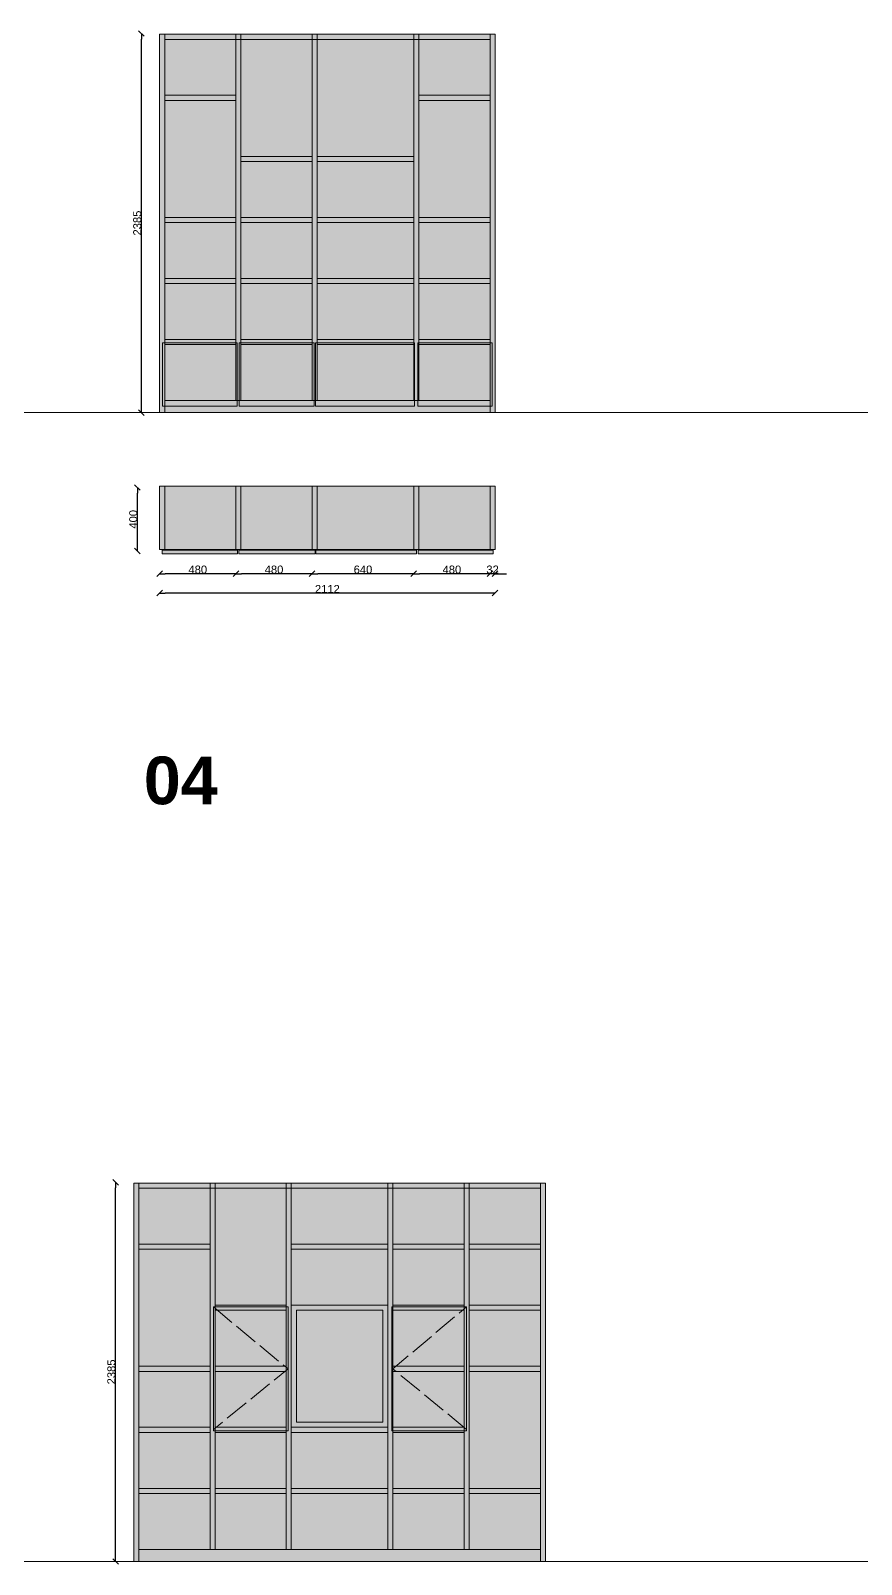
# Model space of a CAD drawing. Header units: millimetres. Extents: x -21288 to 39740, y -2987 to 21739.
# Drawn here: x -3298 to 1931, y 7055 to 16702 of the extents above; entities that cross this region are included whole.
import ezdxf

# ---------------------------------------------------------------- set-up
doc = ezdxf.new("R2010")
doc.units = ezdxf.units.MM
doc.header["$LTSCALE"] = 50
doc.header["$PDMODE"] = 1
doc.header["$PDSIZE"] = -2
doc.linetypes.add('ISO-02 Linea a tratti', pattern=[3.81, 3.048, -0.762])
doc.layers.get('0').update_dxf_attribs({"lineweight": 18})
doc.layers.add('Linee arredi', color=3, linetype='Continuous', lineweight=5)
doc.layers.add('Quote', color=7, linetype='Continuous', lineweight=5)
doc.styles.add('Arial', font='Arial.ttf')
doc.styles.add('Arial (bold)', font='Arial Bold.ttf')
doc.dimstyles.new('M&C_quote arredo', dxfattribs={"dimtxt": 50.344329, "dimasz": 35.34668, "dimexe": 0, "dimexo": 0, "dimgap": 0.5, "dimtad": 1, "dimdec": 0, "dimtxsty": 'Arial', "dimblk": 'VW_SLASH-2', "dimblk1": 'VW_SLASH-2', "dimblk2": 'VW_SLASH-2', "dimcen": 0, "dimse1": 1, "dimse2": 1, "dimazin": 0, "dimtfac": 1, "dimtdec": 0, "dimtix": 1, "dimtmove": 0, "dimatfit": 0, "dimldrblk": 'VW_SLASH-2', "dimfxl": 0, "dimfxlon": 1, "dimfrac": 2, "dimtolj": 1, "dimarcsym": 0})

# ---------------------------------------------------------------- blocks, each defined once
blk = doc.blocks.new('VW_SLASH-2')
at = {"color": 0, "linetype": 'ByBlock', "lineweight": -2, "transparency": 16777216}
blk.add_line((0, 0), (-1, 0), dxfattribs=at)
at = {"color": 0, "linetype": 'Continuous', "lineweight": -2, "transparency": 16777216, "flags": 128}
blk.add_lwpolyline([(0.5, 0.5), (-0.5, -0.5)], dxfattribs=at)
blk = doc.blocks.new('*D5')
at = {"layer": 'Defpoints', "color": 0, "transparency": 16777216}
for p in [(-2601, 16684.4), (-2449.1, 16684.4), (-2449.1, 14299.4)]:
    blk.add_point(p, dxfattribs=at)
at = {"layer": 'Quote', "color": 0, "lineweight": -2, "transparency": 16777216}
blk.add_line((-2601, 14334.7), (-2601, 16649), dxfattribs=at)
at = {"layer": 'Quote', "color": 0, "lineweight": -2, "transparency": 16777216, "xscale": 35.3466796875, "yscale": 35.3466796875, "zscale": 35.3466796875}
for p, rotation in [((-2601, 16684.4), 90), ((-2601, 14299.4), 270)]:
    blk.add_blockref('VW_SLASH-2', p, dxfattribs=dict(at, rotation=rotation))
at = {"layer": 'Quote', "color": 0, "transparency": 16777216, "insert": (-2627.2, 15491.9), "char_height": 50.34, "attachment_point": 5, "rotation": 90, "style": 'Arial'}
blk.add_mtext('\\A1;2385', dxfattribs=at)
blk = doc.blocks.new('*D6')
at = {"layer": 'Defpoints', "color": 0, "transparency": 16777216}
for p in [(-2486.2, 13453.7), (-374.2, 13453.7), (-2486.2, 13164.1)]:
    blk.add_point(p, dxfattribs=at)
at = {"layer": 'Quote', "color": 0, "lineweight": -2, "transparency": 16777216}
blk.add_line((-409.6, 13164.1), (-2450.9, 13164.1), dxfattribs=at)
at = {"layer": 'Quote', "color": 0, "lineweight": -2, "transparency": 16777216, "xscale": 35.3466796875, "yscale": 35.3466796875, "zscale": 35.3466796875, "rotation": 180}
blk.add_blockref('VW_SLASH-2', (-2486.2, 13164.1), dxfattribs=at)
at = {"layer": 'Quote', "color": 0, "lineweight": -2, "transparency": 16777216, "xscale": 35.3466796875, "yscale": 35.3466796875, "zscale": 35.3466796875}
blk.add_blockref('VW_SLASH-2', (-374.2, 13164.1), dxfattribs=at)
at = {"layer": 'Quote', "color": 0, "transparency": 16777216, "insert": (-1430.2, 13189.9), "char_height": 50.34, "attachment_point": 5, "style": 'Arial'}
blk.add_mtext('\\A1;2112', dxfattribs=at)
blk = doc.blocks.new('*D7')
at = {"layer": 'Defpoints', "color": 0, "transparency": 16777216}
for p in [(-2626.2, 13828.4), (-2474.3, 13828.4), (-2474.3, 13428.4)]:
    blk.add_point(p, dxfattribs=at)
at = {"layer": 'Quote', "color": 0, "lineweight": -2, "transparency": 16777216}
blk.add_line((-2626.2, 13463.7), (-2626.2, 13793), dxfattribs=at)
at = {"layer": 'Quote', "color": 0, "lineweight": -2, "transparency": 16777216, "xscale": 35.3466796875, "yscale": 35.3466796875, "zscale": 35.3466796875}
for p, rotation in [((-2626.2, 13828.4), 90), ((-2626.2, 13428.4), 270)]:
    blk.add_blockref('VW_SLASH-2', p, dxfattribs=dict(at, rotation=rotation))
at = {"layer": 'Quote', "color": 0, "transparency": 16777216, "insert": (-2652.4, 13628.4), "char_height": 50.34, "attachment_point": 5, "rotation": 90, "style": 'Arial'}
blk.add_mtext('\\A1;400', dxfattribs=at)
blk = doc.blocks.new('*D17')
at = {"layer": 'Defpoints', "color": 0, "transparency": 16777216}
for p in [(-2486.2, 13437.6), (-2006.2, 13437.6), (-2486.2, 13285.7)]:
    blk.add_point(p, dxfattribs=at)
at = {"layer": 'Quote', "color": 0, "lineweight": -2, "transparency": 16777216}
blk.add_line((-2041.6, 13285.7), (-2450.9, 13285.7), dxfattribs=at)
at = {"layer": 'Quote', "color": 0, "lineweight": -2, "transparency": 16777216, "xscale": 35.3466796875, "yscale": 35.3466796875, "zscale": 35.3466796875, "rotation": 180}
blk.add_blockref('VW_SLASH-2', (-2486.2, 13285.7), dxfattribs=at)
at = {"layer": 'Quote', "color": 0, "lineweight": -2, "transparency": 16777216, "xscale": 35.3466796875, "yscale": 35.3466796875, "zscale": 35.3466796875}
blk.add_blockref('VW_SLASH-2', (-2006.2, 13285.7), dxfattribs=at)
at = {"layer": 'Quote', "color": 0, "transparency": 16777216, "insert": (-2246.2, 13311.9), "char_height": 50.34, "attachment_point": 5, "style": 'Arial'}
blk.add_mtext('\\A1;480', dxfattribs=at)
blk = doc.blocks.new('*D18')
at = {"layer": 'Defpoints', "color": 0, "transparency": 16777216}
for p in [(-2006.2, 13437.6), (-1526.2, 13437.6), (-2006.2, 13285.7)]:
    blk.add_point(p, dxfattribs=at)
at = {"layer": 'Quote', "color": 0, "lineweight": -2, "transparency": 16777216}
blk.add_line((-1561.6, 13285.7), (-1970.9, 13285.7), dxfattribs=at)
at = {"layer": 'Quote', "color": 0, "lineweight": -2, "transparency": 16777216, "xscale": 35.3466796875, "yscale": 35.3466796875, "zscale": 35.3466796875, "rotation": 180}
blk.add_blockref('VW_SLASH-2', (-2006.2, 13285.7), dxfattribs=at)
at = {"layer": 'Quote', "color": 0, "lineweight": -2, "transparency": 16777216, "xscale": 35.3466796875, "yscale": 35.3466796875, "zscale": 35.3466796875}
blk.add_blockref('VW_SLASH-2', (-1526.2, 13285.7), dxfattribs=at)
at = {"layer": 'Quote', "color": 0, "transparency": 16777216, "insert": (-1766.2, 13311.9), "char_height": 50.34, "attachment_point": 5, "style": 'Arial'}
blk.add_mtext('\\A1;480', dxfattribs=at)
blk = doc.blocks.new('*D19')
at = {"layer": 'Defpoints', "color": 0, "transparency": 16777216}
for p in [(-1526.2, 13437.6), (-886.2, 13437.6), (-1526.2, 13285.7)]:
    blk.add_point(p, dxfattribs=at)
at = {"layer": 'Quote', "color": 0, "lineweight": -2, "transparency": 16777216}
blk.add_line((-921.6, 13285.7), (-1490.9, 13285.7), dxfattribs=at)
at = {"layer": 'Quote', "color": 0, "lineweight": -2, "transparency": 16777216, "xscale": 35.3466796875, "yscale": 35.3466796875, "zscale": 35.3466796875, "rotation": 180}
blk.add_blockref('VW_SLASH-2', (-1526.2, 13285.7), dxfattribs=at)
at = {"layer": 'Quote', "color": 0, "lineweight": -2, "transparency": 16777216, "xscale": 35.3466796875, "yscale": 35.3466796875, "zscale": 35.3466796875}
blk.add_blockref('VW_SLASH-2', (-886.2, 13285.7), dxfattribs=at)
at = {"layer": 'Quote', "color": 0, "transparency": 16777216, "insert": (-1206.2, 13311.9), "char_height": 50.34, "attachment_point": 5, "style": 'Arial'}
blk.add_mtext('\\A1;640', dxfattribs=at)
blk = doc.blocks.new('*D20')
at = {"layer": 'Defpoints', "color": 0, "transparency": 16777216}
for p in [(-886.2, 13437.6), (-406.2, 13437.6), (-886.2, 13285.7)]:
    blk.add_point(p, dxfattribs=at)
at = {"layer": 'Quote', "color": 0, "lineweight": -2, "transparency": 16777216}
blk.add_line((-441.6, 13285.7), (-850.9, 13285.7), dxfattribs=at)
at = {"layer": 'Quote', "color": 0, "lineweight": -2, "transparency": 16777216, "xscale": 35.3466796875, "yscale": 35.3466796875, "zscale": 35.3466796875, "rotation": 180}
blk.add_blockref('VW_SLASH-2', (-886.2, 13285.7), dxfattribs=at)
at = {"layer": 'Quote', "color": 0, "lineweight": -2, "transparency": 16777216, "xscale": 35.3466796875, "yscale": 35.3466796875, "zscale": 35.3466796875}
blk.add_blockref('VW_SLASH-2', (-406.2, 13285.7), dxfattribs=at)
at = {"layer": 'Quote', "color": 0, "transparency": 16777216, "insert": (-646.2, 13311.9), "char_height": 50.34, "attachment_point": 5, "style": 'Arial'}
blk.add_mtext('\\A1;480', dxfattribs=at)
blk = doc.blocks.new('*D21')
at = {"layer": 'Defpoints', "color": 0, "transparency": 16777216}
for p in [(-406.2, 13437.6), (-374.2, 13437.6), (-406.2, 13285.7)]:
    blk.add_point(p, dxfattribs=at)
at = {"layer": 'Quote', "color": 0, "lineweight": -2, "transparency": 16777216}
for p, q in [((-441.6, 13285.7), (-476.9, 13285.7)), ((-374.2, 13285.7), (-406.2, 13285.7)), ((-338.9, 13285.7), (-303.5, 13285.7))]:
    blk.add_line(p, q, dxfattribs=at)
at = {"layer": 'Quote', "color": 0, "lineweight": -2, "transparency": 16777216, "xscale": 35.3466796875, "yscale": 35.3466796875, "zscale": 35.3466796875}
blk.add_blockref('VW_SLASH-2', (-406.2, 13285.7), dxfattribs=at)
at = {"layer": 'Quote', "color": 0, "lineweight": -2, "transparency": 16777216, "xscale": 35.3466796875, "yscale": 35.3466796875, "zscale": 35.3466796875, "rotation": 180}
blk.add_blockref('VW_SLASH-2', (-374.2, 13285.7), dxfattribs=at)
at = {"layer": 'Quote', "color": 0, "transparency": 16777216, "insert": (-390.2, 13312), "char_height": 50.34, "attachment_point": 5, "style": 'Arial'}
blk.add_mtext('\\A1;32', dxfattribs=at)
blk = doc.blocks.new('*D522')
at = {"layer": 'Defpoints', "color": 0, "transparency": 16777216}
for p in [(-2763.9, 9457.5), (-2612, 9457.5), (-2612, 7072.5)]:
    blk.add_point(p, dxfattribs=at)
at = {"layer": 'Quote', "color": 0, "lineweight": -2, "transparency": 16777216}
blk.add_line((-2763.9, 7107.8), (-2763.9, 9422.1), dxfattribs=at)
at = {"layer": 'Quote', "color": 0, "lineweight": -2, "transparency": 16777216, "xscale": 35.3466796875, "yscale": 35.3466796875, "zscale": 35.3466796875}
for p, rotation in [((-2763.9, 9457.5), 90), ((-2763.9, 7072.5), 270)]:
    blk.add_blockref('VW_SLASH-2', p, dxfattribs=dict(at, rotation=rotation))
at = {"layer": 'Quote', "color": 0, "transparency": 16777216, "insert": (-2790.1, 8265), "char_height": 50.34, "attachment_point": 5, "rotation": 90, "style": 'Arial'}
blk.add_mtext('\\A1;2385', dxfattribs=at)

msp = doc.modelspace()

# ---------------------------------------------------------------- hatches: boundary and pattern name
at = {"layer": 'Linee arredi'}
h = msp.add_hatch(color=7, dxfattribs=at)
h.dxf.hatch_style = 1
h.paths.add_polyline_path([(-2486.23, 16679.37), (-2454.23, 16679.37), (-2454.23, 14299.37), (-2486.23, 14299.37)])
h = msp.add_hatch(color=7, dxfattribs=at)
h.dxf.hatch_style = 1
h.paths.add_polyline_path([(-2454.23, 16647.37), (-2454.23, 16679.37), (-406.21, 16679.37), (-406.21, 16647.37)])
h = msp.add_hatch(color=254, dxfattribs=at)
h.dxf.hatch_style = 1
h.paths.add_polyline_path([(-2006.21, 16295.42), (-2006.21, 16647.37), (-2454.23, 16647.37), (-2454.23, 16295.42)])
h.paths.add_polyline_path([(-2006.21, 16263.42), (-2454.23, 16263.42), (-2454.23, 15527.52), (-2006.21, 15527.52)])
h.paths.add_polyline_path([(-2006.21, 15143.57), (-2006.21, 15495.52), (-2454.23, 15495.52), (-2454.23, 15143.57)])
h.paths.add_polyline_path([(-2454.23, 15111.57), (-2454.23, 14759.62), (-2006.21, 14759.62), (-2006.21, 15111.57)])
h.paths.add_polyline_path([(-1974.21, 15111.57), (-1974.21, 14759.62), (-1526.21, 14759.62), (-1526.21, 15111.57)])
h.paths.add_polyline_path([(-1526.21, 15143.57), (-1526.21, 15495.52), (-1974.21, 15495.52), (-1974.21, 15143.57)])
h.paths.add_polyline_path([(-1974.21, 15879.47), (-1974.21, 15527.52), (-1526.21, 15527.52), (-1526.21, 15879.47)])
h.paths.add_polyline_path([(-1526.21, 16647.37), (-1974.21, 16647.37), (-1974.21, 15911.47), (-1526.21, 15911.47)])
h.paths.add_polyline_path([(-886.21, 16647.37), (-1494.21, 16647.37), (-1494.21, 15911.47), (-886.21, 15911.47)])
h.paths.add_polyline_path([(-886.21, 15527.52), (-886.21, 15879.47), (-1494.21, 15879.47), (-1494.21, 15527.52)])
h.paths.add_polyline_path([(-886.21, 15143.57), (-886.21, 15495.52), (-1494.21, 15495.52), (-1494.21, 15143.57)])
h.paths.add_polyline_path([(-1494.21, 15111.57), (-1494.21, 14759.62), (-886.21, 14759.62), (-886.21, 15111.57)])
h.paths.add_polyline_path([(-854.21, 15111.57), (-854.21, 14759.62), (-406.21, 14759.62), (-406.21, 15111.57)])
h.paths.add_polyline_path([(-854.21, 15495.52), (-854.21, 15143.57), (-406.21, 15143.57), (-406.21, 15495.52)])
h.paths.add_polyline_path([(-854.21, 15527.52), (-406.21, 15527.52), (-406.21, 16263.42), (-854.21, 16263.42)])
h.paths.add_polyline_path([(-406.21, 16295.42), (-406.21, 16647.37), (-854.21, 16647.37), (-854.21, 16295.42)])
h = msp.add_hatch(color=7, dxfattribs=at)
h.dxf.hatch_style = 1
h.paths.add_polyline_path([(-2006.21, 16679.37), (-1974.21, 16679.37), (-1974.21, 14375.37), (-2006.21, 14375.37)])
h = msp.add_hatch(color=7, dxfattribs=at)
h.dxf.hatch_style = 1
h.paths.add_polyline_path([(-1526.21, 16679.37), (-1494.21, 16679.37), (-1494.21, 14375.37), (-1526.21, 14375.37)])
h = msp.add_hatch(color=7, dxfattribs=at)
h.dxf.hatch_style = 1
h.paths.add_polyline_path([(-886.21, 16679.37), (-854.21, 16679.37), (-854.21, 14375.37), (-886.21, 14375.37)])
h = msp.add_hatch(color=7, dxfattribs=at)
h.dxf.hatch_style = 1
h.paths.add_polyline_path([(-406.21, 16679.37), (-374.21, 16679.37), (-374.21, 14299.37), (-406.21, 14299.37)])
h = msp.add_hatch(color=7, dxfattribs=at)
h.dxf.hatch_style = 1
h.paths.add_polyline_path([(-2454.23, 16263.42), (-2454.23, 16295.42), (-2006.21, 16295.42), (-2006.21, 16263.42)])
h = msp.add_hatch(color=7, dxfattribs=at)
h.dxf.hatch_style = 1
h.paths.add_polyline_path([(-854.21, 16263.42), (-854.21, 16295.42), (-406.21, 16295.42), (-406.21, 16263.42)])
h = msp.add_hatch(color=7, dxfattribs=at)
h.dxf.hatch_style = 1
h.paths.add_polyline_path([(-1974.21, 15879.47), (-1974.21, 15911.47), (-1526.21, 15911.47), (-1526.21, 15879.47)])
h = msp.add_hatch(color=7, dxfattribs=at)
h.dxf.hatch_style = 1
h.paths.add_polyline_path([(-1494.21, 15879.47), (-1494.21, 15911.47), (-886.21, 15911.47), (-886.21, 15879.47)])
h = msp.add_hatch(color=7, dxfattribs=at)
h.dxf.hatch_style = 1
h.paths.add_polyline_path([(-2454.23, 15495.52), (-2454.23, 15527.52), (-2006.21, 15527.52), (-2006.21, 15495.52)])
h = msp.add_hatch(color=7, dxfattribs=at)
h.dxf.hatch_style = 1
h.paths.add_polyline_path([(-1974.21, 15495.52), (-1974.21, 15527.52), (-1526.21, 15527.52), (-1526.21, 15495.52)])
h = msp.add_hatch(color=7, dxfattribs=at)
h.dxf.hatch_style = 1
h.paths.add_polyline_path([(-1494.21, 15495.52), (-1494.21, 15527.52), (-886.21, 15527.52), (-886.21, 15495.52)])
h = msp.add_hatch(color=7, dxfattribs=at)
h.dxf.hatch_style = 1
h.paths.add_polyline_path([(-854.21, 15495.52), (-854.21, 15527.52), (-406.21, 15527.52), (-406.21, 15495.52)])
h = msp.add_hatch(color=7, dxfattribs=at)
h.dxf.hatch_style = 1
h.paths.add_polyline_path([(-2454.21, 15111.57), (-2454.21, 15143.57), (-2006.21, 15143.57), (-2006.21, 15111.57)])
h = msp.add_hatch(color=7, dxfattribs=at)
h.dxf.hatch_style = 1
h.paths.add_polyline_path([(-1974.21, 15111.57), (-1974.21, 15143.57), (-1526.21, 15143.57), (-1526.21, 15111.57)])
h = msp.add_hatch(color=7, dxfattribs=at)
h.dxf.hatch_style = 1
h.paths.add_polyline_path([(-1494.21, 15111.57), (-1494.21, 15143.57), (-886.21, 15143.57), (-886.21, 15111.57)])
h = msp.add_hatch(color=7, dxfattribs=at)
h.dxf.hatch_style = 1
h.paths.add_polyline_path([(-854.21, 15111.57), (-854.21, 15143.57), (-406.21, 15143.57), (-406.21, 15111.57)])
h = msp.add_hatch(color=252, dxfattribs=at)
h.dxf.hatch_style = 1
h.paths.add_polyline_path([(-2468.23, 14739.37), (-1999.21, 14739.37), (-1999.21, 14340.67), (-2468.23, 14340.67)])
h = msp.add_hatch(color=7, dxfattribs=at)
h.dxf.hatch_style = 1
h.paths.add_polyline_path([(-2454.23, 14727.62), (-2454.23, 14759.62), (-2006.21, 14759.62), (-2006.21, 14727.62)])
h = msp.add_hatch(color=252, dxfattribs=at)
h.dxf.hatch_style = 1
h.paths.add_polyline_path([(-1985.21, 14739.37), (-1514.21, 14739.37), (-1514.21, 14340.67), (-1985.21, 14340.67)])
h = msp.add_hatch(color=7, dxfattribs=at)
h.dxf.hatch_style = 1
h.paths.add_polyline_path([(-1974.21, 14727.62), (-1974.21, 14759.62), (-1526.21, 14759.62), (-1526.21, 14727.62)])
h = msp.add_hatch(color=252, dxfattribs=at)
h.dxf.hatch_style = 1
h.paths.add_polyline_path([(-1505.21, 14739.37), (-882.21, 14739.37), (-882.21, 14340.67), (-1505.21, 14340.67)])
h = msp.add_hatch(color=7, dxfattribs=at)
h.dxf.hatch_style = 1
h.paths.add_polyline_path([(-1494.21, 14727.62), (-1494.21, 14759.62), (-886.21, 14759.62), (-886.21, 14727.62)])
h = msp.add_hatch(color=252, dxfattribs=at)
h.dxf.hatch_style = 1
h.paths.add_polyline_path([(-861.21, 14739.37), (-392.21, 14739.37), (-392.21, 14340.67), (-861.21, 14340.67)])
h = msp.add_hatch(color=7, dxfattribs=at)
h.dxf.hatch_style = 1
h.paths.add_polyline_path([(-854.21, 14727.62), (-854.21, 14759.62), (-406.21, 14759.62), (-406.21, 14727.62)])
h = msp.add_hatch(color=7, dxfattribs=at)
h.dxf.hatch_style = 1
h.paths.add_polyline_path([(-2454.23, 14299.37), (-2454.23, 14375.37), (-406.21, 14375.37), (-406.21, 14299.37)])
h = msp.add_hatch(color=7, dxfattribs=at)
h.dxf.hatch_style = 1
h.paths.add_polyline_path([(-2454.21, 13837.61), (-2486.21, 13837.61), (-2486.21, 13437.61), (-2454.21, 13437.61)])
h.paths.add_polyline_path([(-2006.21, 13837.61), (-2454.21, 13837.61), (-2454.21, 13437.61), (-2006.21, 13437.61)])
h.paths.add_polyline_path([(-1974.21, 13837.61), (-2006.21, 13837.61), (-2006.21, 13437.61), (-1974.21, 13437.61)])
h.paths.add_polyline_path([(-1526.21, 13837.61), (-1974.21, 13837.61), (-1974.21, 13437.61), (-1526.21, 13437.61)])
h.paths.add_polyline_path([(-886.21, 13837.61), (-1494.21, 13837.61), (-1494.21, 13437.61), (-886.21, 13437.61)])
h.paths.add_polyline_path([(-1494.21, 13837.61), (-1526.21, 13837.61), (-1526.21, 13437.61), (-1494.21, 13437.61)])
h.paths.add_polyline_path([(-854.21, 13837.61), (-886.21, 13837.61), (-886.21, 13437.61), (-854.21, 13437.61)])
h.paths.add_polyline_path([(-406.21, 13837.61), (-854.21, 13837.61), (-854.21, 13437.61), (-406.21, 13437.61)])
h.paths.add_polyline_path([(-374.21, 13837.61), (-406.21, 13837.61), (-406.21, 13437.61), (-374.21, 13437.61)])
h = msp.add_hatch(color=252, dxfattribs=at)
h.dxf.hatch_style = 1
h.paths.add_polyline_path([(-385.79, 13433.6), (-859.47, 13433.6), (-859.47, 13411.6), (-385.79, 13411.6)])
h.paths.add_polyline_path([(-870.21, 13433.6), (-1502.36, 13433.6), (-1502.36, 13411.6), (-870.21, 13411.6)])
h.paths.add_polyline_path([(-1507.68, 13433.6), (-1988.21, 13433.6), (-1988.21, 13411.6), (-1507.68, 13411.6)])
h.paths.add_polyline_path([(-1995.68, 13433.6), (-2469.37, 13433.6), (-2469.37, 13411.6), (-1995.68, 13411.6)])
h = msp.add_hatch(color=7, dxfattribs=at)
h.dxf.hatch_style = 1
h.paths.add_polyline_path([(-2649.18, 9452.47), (-2617.18, 9452.47), (-2617.18, 7072.47), (-2649.18, 7072.47)])
h = msp.add_hatch(color=7, dxfattribs=at)
h.dxf.hatch_style = 1
h.paths.add_polyline_path([(-2617.18, 9420.47), (-2617.18, 9452.47), (-89.18, 9452.47), (-89.18, 9420.47)])
h = msp.add_hatch(color=254, dxfattribs=at)
h.dxf.hatch_style = 1
h.paths.add_polyline_path([(-2169.18, 9068.52), (-2169.18, 9420.47), (-2617.18, 9420.47), (-2617.18, 9068.52)])
h.paths.add_polyline_path([(-2169.18, 9036.52), (-2617.18, 9036.52), (-2617.18, 8300.63), (-2169.18, 8300.63)])
h.paths.add_polyline_path([(-2169.18, 8268.63), (-2617.18, 8268.63), (-2617.18, 7916.68), (-2169.18, 7916.68)])
h.paths.add_polyline_path([(-2617.18, 7884.68), (-2617.18, 7532.73), (-2169.18, 7532.73), (-2169.18, 7884.68)])
h.paths.add_polyline_path([(-2617.18, 7500.73), (-2617.18, 7148.47), (-2169.18, 7148.47), (-2169.18, 7500.73)])
h = msp.add_hatch(color=7, dxfattribs=at)
h.dxf.hatch_style = 1
h.paths.add_polyline_path([(-2169.18, 9452.47), (-2137.18, 9452.47), (-2137.18, 7148.47), (-2169.18, 7148.47)])
h = msp.add_hatch(color=254, dxfattribs=at)
h.dxf.hatch_style = 1
h.paths.add_polyline_path([(-2137.18, 7500.73), (-2137.18, 7148.47), (-1689.18, 7148.47), (-1689.18, 7500.73)])
h.paths.add_polyline_path([(-1689.18, 7532.73), (-1689.18, 7884.68), (-2137.18, 7884.68), (-2137.18, 7532.73)])
h.paths.add_polyline_path([(-1689.18, 8684.58), (-1689.18, 9420.47), (-2137.18, 9420.47), (-2137.18, 8684.58)])
h = msp.add_hatch(color=7, dxfattribs=at)
h.dxf.hatch_style = 1
h.paths.add_polyline_path([(-1689.18, 9452.47), (-1657.18, 9452.47), (-1657.18, 7148.47), (-1689.18, 7148.47)])
h = msp.add_hatch(color=254, dxfattribs=at)
h.dxf.hatch_style = 1
h.paths.add_polyline_path([(-1049.18, 9068.52), (-1049.18, 9420.47), (-1657.18, 9420.47), (-1657.18, 9068.52)])
h.paths.add_polyline_path([(-1657.18, 9036.52), (-1657.18, 8684.68), (-1049.18, 8684.68), (-1049.18, 9036.52)])
h.paths.add_polyline_path([(-1049.18, 7532.73), (-1049.18, 7884.68), (-1657.18, 7884.68), (-1657.18, 7532.73)])
h.paths.add_polyline_path([(-1657.18, 7500.73), (-1657.18, 7148.47), (-1049.18, 7148.47), (-1049.18, 7500.73)])
h = msp.add_hatch(color=7, dxfattribs=at)
h.dxf.hatch_style = 1
h.paths.add_polyline_path([(-1049.18, 9452.47), (-1017.18, 9452.47), (-1017.18, 7148.47), (-1049.18, 7148.47)])
h = msp.add_hatch(color=254, dxfattribs=at)
h.dxf.hatch_style = 1
h.paths.add_polyline_path([(-1017.18, 7148.47), (-569.18, 7148.47), (-569.18, 7500.73), (-1017.18, 7500.73)])
h.paths.add_polyline_path([(-1017.18, 7532.73), (-569.18, 7532.73), (-569.18, 7884.68), (-1017.18, 7884.68)])
h.paths.add_polyline_path([(-1017.18, 8684.58), (-569.18, 8684.58), (-569.18, 9036.52), (-1017.18, 9036.52)])
h.paths.add_polyline_path([(-569.18, 9068.52), (-569.18, 9420.47), (-1017.18, 9420.47), (-1017.18, 9068.52)])
h = msp.add_hatch(color=7, dxfattribs=at)
h.dxf.hatch_style = 1
h.paths.add_polyline_path([(-569.18, 9452.47), (-537.18, 9452.47), (-537.18, 7148.47), (-569.18, 7148.47)])
h = msp.add_hatch(color=254, dxfattribs=at)
h.dxf.hatch_style = 1
h.paths.add_polyline_path([(-89.18, 9068.52), (-89.18, 9420.47), (-537.18, 9420.47), (-537.18, 9068.52)])
h.paths.add_polyline_path([(-89.18, 8684.58), (-89.18, 9036.52), (-537.18, 9036.52), (-537.18, 8684.58)])
h.paths.add_polyline_path([(-89.18, 8652.58), (-537.18, 8652.58), (-537.18, 8300.63), (-89.18, 8300.63)])
h.paths.add_polyline_path([(-89.18, 8268.63), (-537.18, 8268.63), (-537.18, 7532.73), (-89.18, 7532.73)])
h.paths.add_polyline_path([(-89.18, 7148.47), (-89.18, 7500.73), (-537.18, 7500.73), (-537.18, 7148.47)])
h = msp.add_hatch(color=7, dxfattribs=at)
h.dxf.hatch_style = 1
h.paths.add_polyline_path([(-89.18, 9452.47), (-57.18, 9452.47), (-57.18, 7072.47), (-89.18, 7072.47)])
h = msp.add_hatch(color=7, dxfattribs=at)
h.dxf.hatch_style = 1
h.paths.add_polyline_path([(-2617.18, 9036.52), (-2617.18, 9068.52), (-2169.18, 9068.52), (-2169.18, 9036.52)])
h = msp.add_hatch(color=7, dxfattribs=at)
h.dxf.hatch_style = 1
h.paths.add_polyline_path([(-1657.18, 9036.52), (-1657.18, 9068.52), (-1049.18, 9068.52), (-1049.18, 9036.52)])
h = msp.add_hatch(color=7, dxfattribs=at)
h.dxf.hatch_style = 1
h.paths.add_polyline_path([(-1017.18, 9036.52), (-1017.18, 9068.52), (-569.18, 9068.52), (-569.18, 9036.52)])
h = msp.add_hatch(color=7, dxfattribs=at)
h.dxf.hatch_style = 1
h.paths.add_polyline_path([(-537.18, 9036.52), (-537.18, 9068.52), (-89.18, 9068.52), (-89.18, 9036.52)])
h = msp.add_hatch(color=7, dxfattribs=at)
h.dxf.hatch_style = 1
h.paths.add_polyline_path([(-2137.18, 8652.58), (-2137.18, 8684.58), (-1689.18, 8684.58), (-1689.18, 8652.58)])
h = msp.add_hatch(color=253, dxfattribs=at)
h.dxf.hatch_style = 1
h.paths.add_polyline_path([(-1657.18, 8684.68), (-1049.18, 8684.68), (-1049.18, 7916.68), (-1657.18, 7916.68)])
h = msp.add_hatch(color=7, dxfattribs=at)
h.dxf.hatch_style = 1
h.paths.add_polyline_path([(-1017.18, 8652.58), (-1017.18, 8684.58), (-569.18, 8684.58), (-569.18, 8652.58)])
h = msp.add_hatch(color=7, dxfattribs=at)
h.dxf.hatch_style = 1
h.paths.add_polyline_path([(-537.18, 8652.58), (-537.18, 8684.58), (-89.18, 8684.58), (-89.18, 8652.58)])
h = msp.add_hatch(color=252, dxfattribs=at)
h.dxf.hatch_style = 1
h.paths.add_polyline_path([(-2148.18, 8673.78), (-1677.18, 8673.78), (-1677.18, 7893.78), (-2148.18, 7893.78)])
h = msp.add_hatch(color=252, dxfattribs=at)
h.dxf.hatch_style = 1
h.paths.add_polyline_path([(-1024.18, 8673.78), (-555.18, 8673.78), (-555.18, 7893.78), (-1024.18, 7893.78)])
h = msp.add_hatch(color=7, dxfattribs=at)
h.dxf.hatch_style = 1
h.paths.add_polyline_path([(-2617.18, 8268.63), (-2617.18, 8300.63), (-2169.18, 8300.63), (-2169.18, 8268.63)])
h = msp.add_hatch(color=7, dxfattribs=at)
h.dxf.hatch_style = 1
h.paths.add_polyline_path([(-537.18, 8268.63), (-537.18, 8300.63), (-89.18, 8300.63), (-89.18, 8268.63)])
h = msp.add_hatch(color=7, dxfattribs=at)
h.dxf.hatch_style = 1
h.paths.add_polyline_path([(-2617.18, 7884.68), (-2617.18, 7916.68), (-2169.18, 7916.68), (-2169.18, 7884.68)])
h = msp.add_hatch(color=7, dxfattribs=at)
h.dxf.hatch_style = 1
h.paths.add_polyline_path([(-2137.18, 7884.68), (-2137.18, 7916.68), (-1689.18, 7916.68), (-1689.18, 7884.68)])
h = msp.add_hatch(color=7, dxfattribs=at)
h.dxf.hatch_style = 1
h.paths.add_polyline_path([(-1657.18, 7884.68), (-1657.18, 7916.68), (-1049.18, 7916.68), (-1049.18, 7884.68)])
h = msp.add_hatch(color=7, dxfattribs=at)
h.dxf.hatch_style = 1
h.paths.add_polyline_path([(-1017.18, 7884.68), (-1017.18, 7916.68), (-569.18, 7916.68), (-569.18, 7884.68)])
h = msp.add_hatch(color=7, dxfattribs=at)
h.dxf.hatch_style = 1
h.paths.add_polyline_path([(-2617.18, 7500.73), (-2617.18, 7532.73), (-2169.18, 7532.73), (-2169.18, 7500.73)])
h = msp.add_hatch(color=7, dxfattribs=at)
h.dxf.hatch_style = 1
h.paths.add_polyline_path([(-2137.18, 7500.73), (-2137.18, 7532.73), (-1689.18, 7532.73), (-1689.18, 7500.73)])
h = msp.add_hatch(color=7, dxfattribs=at)
h.dxf.hatch_style = 1
h.paths.add_polyline_path([(-1657.18, 7500.73), (-1657.18, 7532.73), (-1049.18, 7532.73), (-1049.18, 7500.73)])
h = msp.add_hatch(color=7, dxfattribs=at)
h.dxf.hatch_style = 1
h.paths.add_polyline_path([(-1017.18, 7500.73), (-1017.18, 7532.73), (-569.18, 7532.73), (-569.18, 7500.73)])
h = msp.add_hatch(color=7, dxfattribs=at)
h.dxf.hatch_style = 1
h.paths.add_polyline_path([(-537.18, 7500.73), (-537.18, 7532.73), (-89.18, 7532.73), (-89.18, 7500.73)])
h = msp.add_hatch(color=7, dxfattribs=at)
h.dxf.hatch_style = 1
h.paths.add_polyline_path([(-2617.18, 7072.47), (-2617.18, 7148.47), (-89.18, 7148.47), (-89.18, 7072.47)])

# ---------------------------------------------------------------- linework, layer by layer
for p, q in [((-20858.11, 14299.37), (39673.86, 14299.37)), ((-21288.29, 7072.47), (39673.86, 7072.47))]:
    msp.add_line(p, q)
msp.add_line((-2903.16, 14299.37), (13.79, 14299.37), dxfattribs=at)
at = {"layer": 'Linee arredi', "linetype": 'Continuous', "lineweight": 15, "transparency": 33554687, "flags": 128}
for points in [[(-2486.23, 16679.37), (-2454.23, 16679.37), (-2454.23, 14299.37), (-2486.23, 14299.37)], [(-2454.23, 16647.37), (-2454.23, 16679.37), (-406.21, 16679.37), (-406.21, 16647.37)], [(-2006.21, 16679.37), (-1974.21, 16679.37), (-1974.21, 14375.37), (-2006.21, 14375.37)], [(-1526.21, 16679.37), (-1494.21, 16679.37), (-1494.21, 14375.37), (-1526.21, 14375.37)], [(-886.21, 16679.37), (-854.21, 16679.37), (-854.21, 14375.37), (-886.21, 14375.37)], [(-406.21, 16679.37), (-374.21, 16679.37), (-374.21, 14299.37), (-406.21, 14299.37)], [(-2454.23, 16263.42), (-2454.23, 16295.42), (-2006.21, 16295.42), (-2006.21, 16263.42)], [(-854.21, 16263.42), (-854.21, 16295.42), (-406.21, 16295.42), (-406.21, 16263.42)], [(-1974.21, 15879.47), (-1974.21, 15911.47), (-1526.21, 15911.47), (-1526.21, 15879.47)], [(-1494.21, 15879.47), (-1494.21, 15911.47), (-886.21, 15911.47), (-886.21, 15879.47)], [(-2454.23, 15495.52), (-2454.23, 15527.52), (-2006.21, 15527.52), (-2006.21, 15495.52)], [(-1974.21, 15495.52), (-1974.21, 15527.52), (-1526.21, 15527.52), (-1526.21, 15495.52)], [(-1494.21, 15495.52), (-1494.21, 15527.52), (-886.21, 15527.52), (-886.21, 15495.52)], [(-854.21, 15495.52), (-854.21, 15527.52), (-406.21, 15527.52), (-406.21, 15495.52)], [(-2454.21, 15111.57), (-2454.21, 15143.57), (-2006.21, 15143.57), (-2006.21, 15111.57)], [(-1974.21, 15111.57), (-1974.21, 15143.57), (-1526.21, 15143.57), (-1526.21, 15111.57)], [(-1494.21, 15111.57), (-1494.21, 15143.57), (-886.21, 15143.57), (-886.21, 15111.57)], [(-854.21, 15111.57), (-854.21, 15143.57), (-406.21, 15143.57), (-406.21, 15111.57)], [(-2468.23, 14739.37), (-1999.21, 14739.37), (-1999.21, 14340.67), (-2468.23, 14340.67)], [(-2454.23, 14727.62), (-2454.23, 14759.62), (-2006.21, 14759.62), (-2006.21, 14727.62)], [(-1985.21, 14739.37), (-1514.21, 14739.37), (-1514.21, 14340.67), (-1985.21, 14340.67)], [(-1974.21, 14727.62), (-1974.21, 14759.62), (-1526.21, 14759.62), (-1526.21, 14727.62)], [(-1505.21, 14739.37), (-882.21, 14739.37), (-882.21, 14340.67), (-1505.21, 14340.67)], [(-1494.21, 14727.62), (-1494.21, 14759.62), (-886.21, 14759.62), (-886.21, 14727.62)], [(-861.21, 14739.37), (-392.21, 14739.37), (-392.21, 14340.67), (-861.21, 14340.67)], [(-854.21, 14727.62), (-854.21, 14759.62), (-406.21, 14759.62), (-406.21, 14727.62)], [(-2454.23, 14299.37), (-2454.23, 14375.37), (-406.21, 14375.37), (-406.21, 14299.37)], [(-2486.21, 13837.61), (-2454.21, 13837.61), (-2454.21, 13437.61), (-2486.21, 13437.61)], [(-2454.21, 13837.61), (-2006.21, 13837.61), (-2006.21, 13437.61), (-2454.21, 13437.61)], [(-2006.21, 13837.61), (-1974.21, 13837.61), (-1974.21, 13437.61), (-2006.21, 13437.61)], [(-1974.21, 13837.61), (-1526.21, 13837.61), (-1526.21, 13437.61), (-1974.21, 13437.61)], [(-1526.21, 13837.61), (-1494.21, 13837.61), (-1494.21, 13437.61), (-1526.21, 13437.61)], [(-1494.21, 13837.61), (-886.21, 13837.61), (-886.21, 13437.61), (-1494.21, 13437.61)], [(-886.21, 13837.61), (-854.21, 13837.61), (-854.21, 13437.61), (-886.21, 13437.61)], [(-854.21, 13837.61), (-406.21, 13837.61), (-406.21, 13437.61), (-854.21, 13437.61)], [(-406.21, 13837.61), (-374.21, 13837.61), (-374.21, 13437.61), (-406.21, 13437.61)], [(-1995.68, 13433.6), (-2469.37, 13433.6), (-2469.37, 13411.6), (-1995.68, 13411.6)], [(-1507.68, 13433.6), (-1988.21, 13433.6), (-1988.21, 13411.6), (-1507.68, 13411.6)], [(-870.21, 13433.6), (-1502.36, 13433.6), (-1502.36, 13411.6), (-870.21, 13411.6)], [(-859.47, 13433.6), (-385.79, 13433.6), (-385.79, 13411.6), (-859.47, 13411.6)], [(-2649.18, 9452.47), (-2617.18, 9452.47), (-2617.18, 7072.47), (-2649.18, 7072.47)], [(-2617.18, 9420.47), (-2617.18, 9452.47), (-89.18, 9452.47), (-89.18, 9420.47)], [(-2169.18, 9452.47), (-2137.18, 9452.47), (-2137.18, 7148.47), (-2169.18, 7148.47)], [(-1689.18, 9452.47), (-1657.18, 9452.47), (-1657.18, 7148.47), (-1689.18, 7148.47)], [(-1049.18, 9452.47), (-1017.18, 9452.47), (-1017.18, 7148.47), (-1049.18, 7148.47)], [(-569.18, 9452.47), (-537.18, 9452.47), (-537.18, 7148.47), (-569.18, 7148.47)], [(-89.18, 9452.47), (-57.18, 9452.47), (-57.18, 7072.47), (-89.18, 7072.47)], [(-2617.18, 9036.52), (-2617.18, 9068.52), (-2169.18, 9068.52), (-2169.18, 9036.52)], [(-1657.18, 9036.52), (-1657.18, 9068.52), (-1049.18, 9068.52), (-1049.18, 9036.52)], [(-1017.18, 9036.52), (-1017.18, 9068.52), (-569.18, 9068.52), (-569.18, 9036.52)], [(-537.18, 9036.52), (-537.18, 9068.52), (-89.18, 9068.52), (-89.18, 9036.52)], [(-2137.18, 8652.58), (-2137.18, 8684.58), (-1689.18, 8684.58), (-1689.18, 8652.58)], [(-1017.18, 8652.58), (-1017.18, 8684.58), (-569.18, 8684.58), (-569.18, 8652.58)], [(-537.18, 8652.58), (-537.18, 8684.58), (-89.18, 8684.58), (-89.18, 8652.58)], [(-2148.18, 8673.78), (-1677.18, 8673.78), (-1677.18, 7893.78), (-2148.18, 7893.78)], [(-1024.18, 8673.78), (-555.18, 8673.78), (-555.18, 7893.78), (-1024.18, 7893.78)], [(-2617.18, 8268.63), (-2617.18, 8300.63), (-2169.18, 8300.63), (-2169.18, 8268.63)], [(-537.18, 8268.63), (-537.18, 8300.63), (-89.18, 8300.63), (-89.18, 8268.63)], [(-2617.18, 7884.68), (-2617.18, 7916.68), (-2169.18, 7916.68), (-2169.18, 7884.68)], [(-2137.18, 7884.68), (-2137.18, 7916.68), (-1689.18, 7916.68), (-1689.18, 7884.68)], [(-1657.18, 7884.68), (-1657.18, 7916.68), (-1049.18, 7916.68), (-1049.18, 7884.68)], [(-1017.18, 7884.68), (-1017.18, 7916.68), (-569.18, 7916.68), (-569.18, 7884.68)], [(-2617.18, 7500.73), (-2617.18, 7532.73), (-2169.18, 7532.73), (-2169.18, 7500.73)], [(-2137.18, 7500.73), (-2137.18, 7532.73), (-1689.18, 7532.73), (-1689.18, 7500.73)], [(-1657.18, 7500.73), (-1657.18, 7532.73), (-1049.18, 7532.73), (-1049.18, 7500.73)], [(-2617.18, 7072.47), (-2617.18, 7148.47), (-89.18, 7148.47), (-89.18, 7072.47)]]:
    msp.add_lwpolyline(points, close=True, dxfattribs=at)
at = {"layer": 'Linee arredi', "linetype": 'Continuous', "lineweight": 5, "transparency": 33554687, "flags": 128}
for points in [[(-1657.18, 8684.68), (-1049.18, 8684.68), (-1049.18, 7916.68), (-1657.18, 7916.68)], [(-1625.18, 8652.68), (-1081.18, 8652.68), (-1081.18, 7948.68), (-1625.18, 7948.68)], [(-1017.18, 7500.73), (-1017.18, 7532.73), (-569.18, 7532.73), (-569.18, 7500.73)], [(-537.18, 7500.73), (-537.18, 7532.73), (-89.18, 7532.73), (-89.18, 7500.73)]]:
    msp.add_lwpolyline(points, close=True, dxfattribs=at)
at = {"layer": 'Linee arredi', "linetype": 'ISO-02 Linea a tratti', "lineweight": 5, "transparency": 33554687, "flags": 128}
for points in [[(-2148.18, 8673.78), (-1677.18, 8283.78), (-2148.18, 7903.78)], [(-555.18, 7903.78), (-1017.18, 8284.63), (-555.18, 8673.78)]]:
    msp.add_lwpolyline(points, dxfattribs=at)
at = {"layer": 'Linee arredi', "linetype": 'Continuous', "transparency": 33554687, "flags": 128}
for points in [[(-2137.18, 8268.63), (-2137.18, 8300.63), (-1689.18, 8300.63), (-1689.18, 8268.63)], [(-1017.18, 8268.63), (-1017.18, 8300.63), (-569.18, 8300.63), (-569.18, 8268.63)]]:
    msp.add_lwpolyline(points, close=True, dxfattribs=at)

# ---------------------------------------------------------------- texts
at = {"layer": 'Linee arredi', "transparency": 33554687, "insert": (-2586.21, 11831.68), "char_height": 300, "attachment_point": 7, "line_spacing_factor": 1.006858, "style": 'Arial (bold)'}
msp.add_mtext('04', dxfattribs=at)

# ---------------------------------------------------------------- dimensions: what is measured, and where the dimension line sits
at = {"layer": 'Quote', "color": 7}
for base, p1, p2, picture, middle in [((-2600.97, 16684.37), (-2449.06, 14299.37), (-2449.06, 16684.37), '*D5', (-2627.19, 15491.87)), ((-2626.21, 13828.38), (-2474.28, 13428.38), (-2474.28, 13828.38), '*D7', (-2652.41, 13628.38)), ((-2763.92, 9457.47), (-2612.01, 7072.47), (-2612.01, 9457.47), '*D522', (-2790.15, 8264.97))]:
    dim = msp.add_linear_dim(base=base, p1=p1, p2=p2, angle=270, dimstyle='M&C_quote arredo', override={"dimpost": '<>', "dimtmove": 1}, dxfattribs=at)
    dim.commit()
    dim.dimension.update_dxf_attribs({"geometry": picture, "text_midpoint": middle})
for base, p1, p2, picture, middle in [((-2486.23, 13164.08), (-374.21, 13453.74), (-2486.23, 13453.74), '*D6', (-1430.22, 13189.85)), ((-2486.21, 13285.74), (-2006.21, 13437.61), (-2486.21, 13437.61), '*D17', (-2246.21, 13311.94)), ((-2006.21, 13285.74), (-1526.21, 13437.61), (-2006.21, 13437.61), '*D18', (-1766.21, 13311.94)), ((-1526.21, 13285.74), (-886.21, 13437.61), (-1526.21, 13437.61), '*D19', (-1206.21, 13311.94)), ((-886.21, 13285.74), (-406.21, 13437.61), (-886.21, 13437.61), '*D20', (-646.21, 13311.94)), ((-406.21, 13285.74), (-374.21, 13437.61), (-406.21, 13437.61), '*D21', (-390.21, 13311.96))]:
    dim = msp.add_linear_dim(base=base, p1=p1, p2=p2, dimstyle='M&C_quote arredo', override={"dimpost": '<>', "dimtmove": 1}, dxfattribs=at)
    dim.commit()
    dim.dimension.update_dxf_attribs({"geometry": picture, "text_midpoint": middle})

doc.saveas('drawing.dxf')
